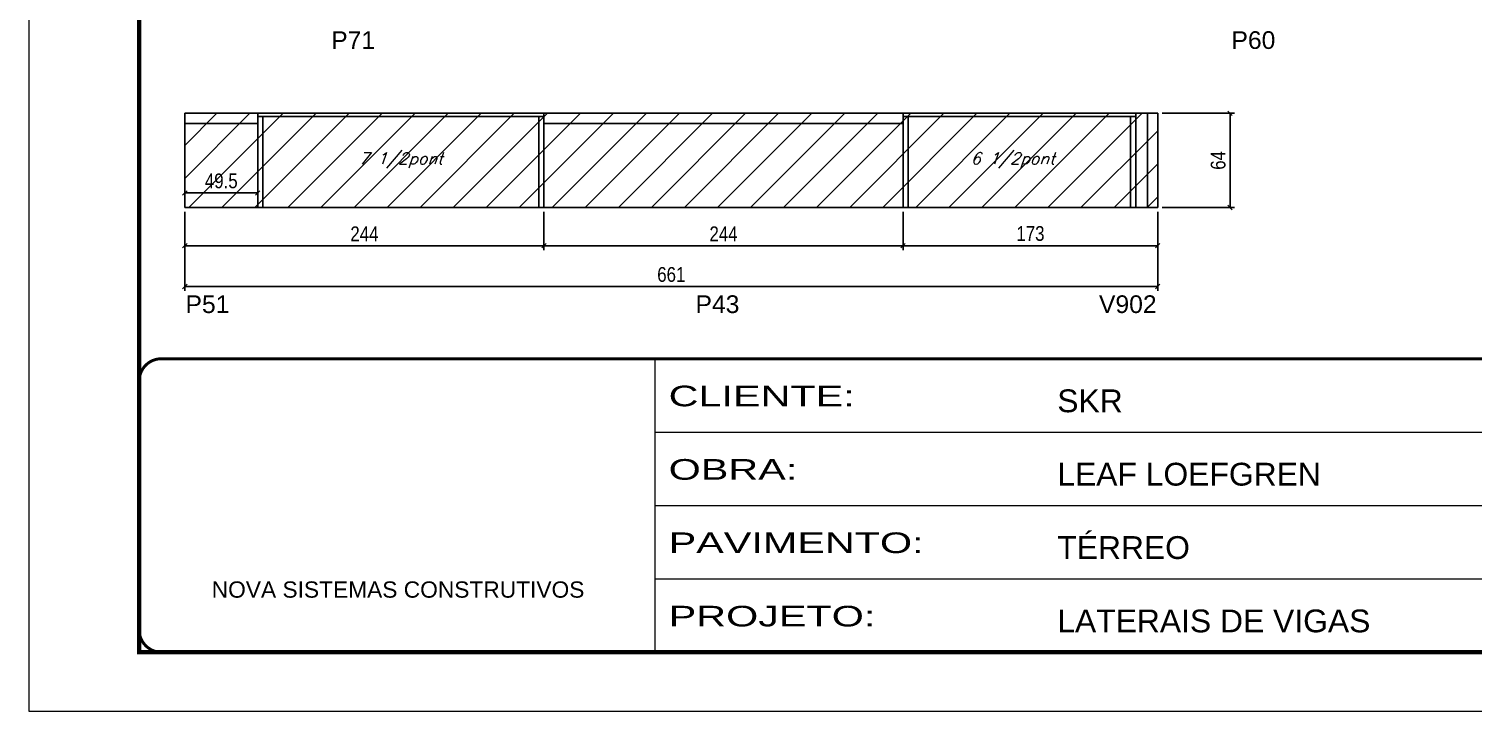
# Model space of a CAD drawing. Extents: x 3309 to 9563, y -2522 to 14608.
# Drawn here: x 4894 to 5876, y 4369 to 4832 of the extents above; entities that cross this region are included whole.
import ezdxf

# ---------------------------------------------------------------- set-up
doc = ezdxf.new("R2010")
doc.units = 0
doc.linetypes.add('CONTINUO', pattern=[0])
doc.linetypes.add('DASHED', pattern=[0.75, 0.5, -0.25])
for name, color, linetype in [('5', 5, 'Continuous'), ('COTA', 241, 'Continuous'), ('Painéis', 200, 'Continuous'), ('SARR_2.2x7', 40, 'Continuous'), ('SARR_3.5x7', 81, 'Continuous'), ('texto', 7, 'Continuous')]:
    doc.layers.add(name, color=color, linetype=linetype)
for name, color, linetype, lineweight in [('Folhas', 255, 'Continuous', 9), ('Hachura', 251, 'Continuous', 9), ('SARRAFO DE PRESSAO', 251, 'DASHED', 9)]:
    doc.layers.add(name, color=color, linetype=linetype, lineweight=lineweight)
doc.styles.add('ARIAL', font='arial.ttf')
doc.styles.add('COTA TECNICA', font='techl___.ttf', dxfattribs={"height": 10})
doc.styles.add('Romans', font='romans.shx')
doc.styles.get("Standard").update_dxf_attribs({"font": 'arial.ttf'})
doc.styles.add('Tecnologia', font='')
doc.styles.get('Tecnologia').set_extended_font_data('Forgotten Futurist')
doc.dimstyles.new('PAINEL', dxfattribs={"dimtxt": 10, "dimasz": 3, "dimexe": 3, "dimexo": 3, "dimgap": 3, "dimtad": 1, "dimdec": 1, "dimzin": 12, "dimdsep": 46, "dimtxsty": 'COTA TECNICA', "dimblk1": 'OBLIQUE', "dimblk2": 'OBLIQUE', "dimsah": 1, "dimcen": 0.9, "dimclrd": 4, "dimclre": 4, "dimclrt": 240, "dimadec": 1, "dimazin": 3, "dimtfac": 1, "dimtdec": 1, "dimtmove": 0, "dimatfit": 3, "dimfxl": 1, "dimtolj": 1, "dimtzin": 12, "dimarcsym": 0})

# ---------------------------------------------------------------- blocks, each defined once
blk = doc.blocks.new('9999999999')
at = {"color": 30, "linetype": 'CONTINUO'}
for p, q in [((98564.56, 34230.21), (98564.56, 34429.45)), ((98564.56, 34379.64), (99583.98, 34379.64)), ((98564.56, 34329.83), (99487.98, 34329.83)), ((98564.56, 34280.02), (99487.98, 34280.02))]:
    blk.add_line(p, q, dxfattribs=at)
at = {"color": 30, "linetype": 'CONTINUO', "const_width": 2}
blk.add_lwpolyline([(99583.98, 34230.21), (99583.98, 34414.45, 0.414214), (99568.98, 34429.45), (98228.98, 34429.45, 0.414214), (98213.98, 34414.45), (98213.98, 34245.21, 0.414214), (98228.98, 34230.21), (99583.98, 34230.21)], format="xyb", dxfattribs=at)
at = {"layer": 'Folhas'}
blk.add_lwpolyline([(98138.98, 34190.21), (99623.98, 34190.21), (99623.98, 35240.21), (98138.98, 35240.21)], close=True, dxfattribs=at)
at = {"layer": 'Folhas', "color": 30, "const_width": 3}
blk.add_lwpolyline([(98213.98, 34230.21), (99583.98, 34230.21), (99583.98, 35200.21), (98213.98, 35200.21)], close=True, dxfattribs=at)
at = {"color": 7, "linetype": 'Continuous', "ltscale": 5, "style": 'ARIAL'}
for s, height, p in [('SKR', 15.483, (98837.68, 34393.13)), ('LEAF LOEFGREN', 15.4829, (98837.68, 34343.32)), ('TÉRREO', 15.483, (98837.68, 34293.51)), ('NOVA SISTEMAS CONSTRUTIVOS', 11.0592, (98263.19, 34267.21)), ('LATERAIS DE VIGAS', 15.4829, (98837.68, 34243.7))]:
    blk.add_text(s, height=height, dxfattribs=at).set_placement(p)
at = {"layer": 'Folhas', "color": 7, "style": 'Tecnologia', "width": 1.5}
for s, p in [('CLIENTE:', (98573.65, 34397.17)), ('OBRA:', (98573.65, 34347.31)), ('PAVIMENTO:', (98573.65, 34297.5)), ('PROJETO:', (98573.65, 34247.69))]:
    blk.add_text(s, height=14, dxfattribs=at).set_placement(p)
blk = doc.blocks.new('_Oblique')
at = {"color": 0, "linetype": 'ByBlock', "lineweight": -2}
blk.add_line((-0.5, -0.5), (0.5, 0.5), dxfattribs=at)
blk = doc.blocks.new('*D2532')
at = {"layer": 'COTA', "color": 4, "linetype": 'ByBlock', "lineweight": -2, "transparency": 16777216}
for p, q in [((5000.33, 4708.16), (5000.33, 4682.25)), ((5244.33, 4708.16), (5244.33, 4682.25)), ((5244.33, 4685.25), (5000.33, 4685.25))]:
    blk.add_line(p, q, dxfattribs=at)
at = {"layer": 'Defpoints', "color": 0, "linetype": 'ByBlock', "transparency": 16777216}
for p in [(5000.33, 4711.16), (5244.33, 4711.16), (5000.33, 4685.25)]:
    blk.add_point(p, dxfattribs=at)
at = {"layer": 'COTA', "color": 4, "linetype": 'ByBlock', "lineweight": -2, "transparency": 16777216, "xscale": 3, "yscale": 3, "zscale": 3, "rotation": 180}
blk.add_blockref('_Oblique', (5000.33, 4685.25), dxfattribs=at)
at = {"layer": 'COTA', "color": 4, "linetype": 'ByBlock', "lineweight": -2, "transparency": 16777216, "xscale": 3, "yscale": 3, "zscale": 3}
blk.add_blockref('_Oblique', (5244.33, 4685.25), dxfattribs=at)
at = {"layer": 'COTA', "color": 240, "linetype": 'ByBlock', "transparency": 16777216, "insert": (5122.33, 4693.32), "char_height": 10, "attachment_point": 5, "style": 'COTA TECNICA'}
blk.add_mtext('\\A1;244', dxfattribs=at)
blk = doc.blocks.new('*D2534')
at = {"layer": 'COTA', "color": 4, "linetype": 'ByBlock', "lineweight": -2, "transparency": 16777216}
for p, q in [((5000.33, 4708.16), (5000.33, 4654.54)), ((5661.33, 4708.16), (5661.33, 4654.54)), ((5661.33, 4657.54), (5000.33, 4657.54))]:
    blk.add_line(p, q, dxfattribs=at)
at = {"layer": 'Defpoints', "color": 0, "linetype": 'ByBlock', "transparency": 16777216}
for p in [(5000.33, 4711.16), (5661.33, 4711.16), (5000.33, 4657.54)]:
    blk.add_point(p, dxfattribs=at)
at = {"layer": 'COTA', "color": 4, "linetype": 'ByBlock', "lineweight": -2, "transparency": 16777216, "xscale": 3, "yscale": 3, "zscale": 3, "rotation": 180}
blk.add_blockref('_Oblique', (5000.33, 4657.54), dxfattribs=at)
at = {"layer": 'COTA', "color": 4, "linetype": 'ByBlock', "lineweight": -2, "transparency": 16777216, "xscale": 3, "yscale": 3, "zscale": 3}
blk.add_blockref('_Oblique', (5661.33, 4657.54), dxfattribs=at)
at = {"layer": 'COTA', "color": 240, "linetype": 'ByBlock', "transparency": 16777216, "insert": (5330.83, 4665.64), "char_height": 10, "attachment_point": 5, "style": 'COTA TECNICA'}
blk.add_mtext('\\A1;661', dxfattribs=at)
blk = doc.blocks.new('*D2533')
at = {"layer": 'COTA', "color": 4, "lineweight": -2, "transparency": 16777216}
for p, q in [((5244.33, 4708.16), (5244.33, 4682.25)), ((5488.33, 4708.16), (5488.33, 4682.25)), ((5244.33, 4685.25), (5488.33, 4685.25))]:
    blk.add_line(p, q, dxfattribs=at)
at = {"layer": 'Defpoints', "color": 0, "transparency": 16777216}
for p in [(5244.33, 4711.16, 0), (5488.33, 4711.16, 0), (5488.33, 4685.25)]:
    blk.add_point(p, dxfattribs=at)
at = {"layer": 'COTA', "color": 4, "lineweight": -2, "transparency": 16777216, "xscale": 3, "yscale": 3, "zscale": 3, "rotation": 180}
blk.add_blockref('_Oblique', (5244.33, 4685.25), dxfattribs=at)
at = {"layer": 'COTA', "color": 4, "lineweight": -2, "transparency": 16777216, "xscale": 3, "yscale": 3, "zscale": 3}
blk.add_blockref('_Oblique', (5488.33, 4685.25), dxfattribs=at)
at = {"layer": 'COTA', "color": 240, "transparency": 16777216, "insert": (5366.33, 4693.32), "char_height": 10, "attachment_point": 5, "style": 'COTA TECNICA'}
blk.add_mtext('\\A1;244', dxfattribs=at)
blk = doc.blocks.new('*D2535')
at = {"layer": 'COTA', "color": 4, "lineweight": -2, "transparency": 16777216}
for p, q in [((5488.33, 4708.16), (5488.33, 4682.25)), ((5661.33, 4708.16), (5661.33, 4682.25)), ((5488.33, 4685.25), (5661.33, 4685.25))]:
    blk.add_line(p, q, dxfattribs=at)
at = {"layer": 'Defpoints', "color": 0, "transparency": 16777216}
for p in [(5488.33, 4711.16, 0), (5661.33, 4711.16, 0), (5661.33, 4685.25)]:
    blk.add_point(p, dxfattribs=at)
at = {"layer": 'COTA', "color": 4, "lineweight": -2, "transparency": 16777216, "xscale": 3, "yscale": 3, "zscale": 3, "rotation": 180}
blk.add_blockref('_Oblique', (5488.33, 4685.25), dxfattribs=at)
at = {"layer": 'COTA', "color": 4, "lineweight": -2, "transparency": 16777216, "xscale": 3, "yscale": 3, "zscale": 3}
blk.add_blockref('_Oblique', (5661.33, 4685.25), dxfattribs=at)
at = {"layer": 'COTA', "color": 240, "transparency": 16777216, "insert": (5574.83, 4693.47), "char_height": 10, "attachment_point": 5, "style": 'COTA TECNICA'}
blk.add_mtext('\\A1;173', dxfattribs=at)
blk = doc.blocks.new('*D2536')
at = {"layer": 'COTA', "color": 4, "lineweight": -2, "transparency": 16777216}
for p, q in [((5664.33, 4775.16), (5713.49, 4775.16)), ((5710.49, 4775.16), (5710.49, 4711.16)), ((5664.33, 4711.16), (5713.49, 4711.16))]:
    blk.add_line(p, q, dxfattribs=at)
at = {"layer": 'Defpoints', "color": 0, "transparency": 16777216}
for p in [(5661.33, 4775.16), (5661.33, 4711.16), (5710.49, 4711.16)]:
    blk.add_point(p, dxfattribs=at)
at = {"layer": 'COTA', "color": 4, "lineweight": -2, "transparency": 16777216, "xscale": 3, "yscale": 3, "zscale": 3}
for p, rotation in [((5710.49, 4775.16), 90), ((5710.49, 4711.16), 270)]:
    blk.add_blockref('_Oblique', p, dxfattribs=dict(at, rotation=rotation))
at = {"layer": 'COTA', "color": 240, "transparency": 16777216, "insert": (5702.39, 4743.16), "char_height": 10, "attachment_point": 5, "rotation": 90, "style": 'COTA TECNICA'}
blk.add_mtext('\\A1;64', dxfattribs=at)
blk = doc.blocks.new('*D2541')
at = {"layer": 'COTA', "color": 4, "lineweight": -2, "transparency": 16777216}
for p, q in [((5000.33, 4714.16), (5000.33, 4724.06)), ((5000.33, 4721.06), (5049.83, 4721.06)), ((5049.83, 4714.16), (5049.83, 4724.06))]:
    blk.add_line(p, q, dxfattribs=at)
at = {"layer": 'Defpoints', "color": 0, "transparency": 16777216}
for p in [(5049.83, 4721.06), (5000.33, 4711.16), (5049.83, 4711.16)]:
    blk.add_point(p, dxfattribs=at)
at = {"layer": 'COTA', "color": 4, "lineweight": -2, "transparency": 16777216, "xscale": 3, "yscale": 3, "zscale": 3, "rotation": 180}
blk.add_blockref('_Oblique', (5000.33, 4721.06), dxfattribs=at)
at = {"layer": 'COTA', "color": 4, "lineweight": -2, "transparency": 16777216, "xscale": 3, "yscale": 3, "zscale": 3}
blk.add_blockref('_Oblique', (5049.83, 4721.06), dxfattribs=at)
at = {"layer": 'COTA', "color": 240, "transparency": 16777216, "insert": (5025.08, 4729.2), "char_height": 10, "attachment_point": 5, "style": 'COTA TECNICA'}
blk.add_mtext('\\A1;49.5', dxfattribs=at)

msp = doc.modelspace()

# ---------------------------------------------------------------- hatches: boundary and pattern name
at = {"layer": 'Hachura', "linetype": 'ByBlock'}
h = msp.add_hatch(dxfattribs=at)
h.set_pattern_fill('ANSI31', color=256, scale=5)
h.paths.add_polyline_path([(5346.6, 5328.8), (5346.6, 5278.8), (5480.6, 5278.8), (5480.6, 5328.8)])
h.paths.add_polyline_path([(5512.6, 5326.8), (5512.6, 5278.8), (5754.1, 5278.8), (5754.1, 5326.8)])
h.paths.add_polyline_path([(5788.1, 5326.8), (5788.1, 5278.8), (5886.6, 5278.8), (5886.6, 5326.8)])
h.paths.add_polyline_path([(5916.6, 5328.8), (5916.6, 5278.8), (6060.6, 5278.8), (6060.6, 5328.8)])
h.paths.add_polyline_path([(5592.6, 5154.72), (5592.6, 5104.72), (5713.56, 5104.72), (5713.56, 5154.72)])
h.paths.add_polyline_path([(5348.6, 5154.72), (5348.6, 5104.72), (5592.6, 5104.72), (5592.6, 5154.72)])
h.paths.add_polyline_path([(5000.33, 4968.73), (5000.33, 4904.73), (5244.33, 4904.73), (5244.33, 4968.73)])
h.paths.add_polyline_path([(5244.33, 4968.73), (5244.33, 4904.73), (5488.33, 4904.73), (5488.33, 4968.73)])
h.paths.add_polyline_path([(5488.33, 4968.73), (5488.33, 4904.73), (5732.33, 4904.73), (5732.33, 4968.73)])
h.paths.add_polyline_path([(5976.33, 4904.73), (5976.33, 4968.73), (5732.33, 4968.73), (5732.33, 4904.73)])
h.paths.add_polyline_path([(5976.33, 4968.73), (5976.33, 4904.73), (6220.33, 4904.73), (6220.33, 4968.73)])
h.paths.add_polyline_path([(5661.33, 4711.16), (5661.33, 4775.16), (5488.33, 4775.16), (5488.33, 4711.16)])
h.paths.add_polyline_path([(5244.33, 4775.16), (5244.33, 4711.16), (5488.33, 4711.16), (5488.33, 4775.16)])
h.paths.add_polyline_path([(5244.33, 4711.16), (5244.33, 4775.16), (5000.33, 4775.16), (5000.33, 4711.16)])

# ---------------------------------------------------------------- linework, layer by layer
at = {"layer": 'Painéis', "linetype": 'ByBlock'}
for p, q in [((5661.33, 4775.16), (5000.33, 4775.16)), ((5000.33, 4711.16), (5000.33, 4775.16)), ((5244.33, 4711.16), (5244.33, 4775.16)), ((5488.33, 4711.16), (5488.33, 4775.16)), ((5661.33, 4711.16), (5661.33, 4775.16)), ((5661.33, 4711.16), (5000.33, 4711.16))]:
    msp.add_line(p, q, dxfattribs=at)
at = {"layer": 'SARR_2.2x7', "linetype": 'Continuous'}
for p, q in [((5244.33, 4772.96), (5049.83, 4772.96)), ((5646.33, 4772.96), (5488.33, 4772.96)), ((5654.33, 4711.16), (5654.33, 4775.16)), ((5049.83, 4768.16), (5000.33, 4768.16)), ((5488.33, 4768.16), (5244.33, 4768.16))]:
    msp.add_line(p, q, dxfattribs=at)
at = {"layer": 'SARR_3.5x7'}
for p, q in [((5049.83, 4775.16), (5049.83, 4711.16)), ((5053.33, 4772.96), (5053.33, 4711.16)), ((5240.83, 4772.96), (5240.83, 4711.16)), ((5491.83, 4772.96), (5491.83, 4711.16)), ((5642.83, 4772.96), (5642.83, 4711.16)), ((5646.33, 4775.16), (5646.33, 4711.16))]:
    msp.add_line(p, q, dxfattribs=at)

# ---------------------------------------------------------------- block references
at = {"layer": 'SARRAFO DE PRESSAO', "color": 6, "linetype": 'ByBlock'}
msp.add_blockref('9999999999', (-93244.61, -29820.95), dxfattribs=at)

# ---------------------------------------------------------------- texts
at = {"layer": '5', "linetype": 'Continuous'}
for s, p in [('P71', (5099.76, 4818.85)), ('P60', (5711.41, 4818.85)), ('P51', (5000.78, 4639.53)), ('P43', (5347.28, 4639.53)), ('V902', (5621.41, 4639.53))]:
    msp.add_text(s, height=12, rotation=0.00004, dxfattribs=at).set_placement(p)
at = {"layer": 'texto', "color": 2, "char_height": 8, "attachment_point": 5, "style": 'Romans'}
for s, insert in [('{\\Q19;\\C256;7 1/2pont}', (5147.08, 4743.16)), ('{\\Q19;\\C256;6 1/2pont}', (5562.83, 4743.16))]:
    msp.add_mtext(s, dxfattribs=dict(at, insert=insert))

# ---------------------------------------------------------------- dimensions: what is measured, and where the dimension line sits
at = {"layer": 'COTA'}
dim = msp.add_linear_dim(base=(5710.49, 4711.16), p1=(5661.33, 4775.16), p2=(5661.33, 4711.16), angle=90, dimstyle='PAINEL', dxfattribs=at)
dim.commit()
dim.dimension.update_dxf_attribs({"geometry": '*D2536', "text_midpoint": (5702.39, 4743.16)})
for base, p1, p2, picture, middle in [((5049.83, 4721.06), (5000.33, 4711.16), (5049.83, 4711.16), '*D2541', (5025.08, 4729.2)), ((5488.33, 4685.25, 0), (5244.33, 4711.16), (5488.33, 4711.16), '*D2533', (5366.33, 4693.32, 0)), ((5661.33, 4685.25, 0), (5488.33, 4711.16), (5661.33, 4711.16), '*D2535', (5574.83, 4693.47, 0))]:
    dim = msp.add_linear_dim(base=base, p1=p1, p2=p2, dimstyle='PAINEL', dxfattribs=at)
    dim.commit()
    dim.dimension.update_dxf_attribs({"geometry": picture, "text_midpoint": middle})
at = {"layer": 'COTA', "linetype": 'ByBlock'}
dim = msp.add_linear_dim(base=(5000.33, 4685.25), p1=(5244.33, 4711.16), p2=(5000.33, 4711.16), angle=180, dimstyle='PAINEL', override={"dimtmove": 1}, dxfattribs=at)
dim.commit()
dim.dimension.update_dxf_attribs({"geometry": '*D2532', "text_midpoint": (5122.33, 4693.32)})
dim = msp.add_linear_dim(base=(5000.33, 4657.54), p1=(5661.33, 4711.16), p2=(5000.33, 4711.16), angle=180, dimstyle='PAINEL', dxfattribs=at)
dim.commit()
dim.dimension.update_dxf_attribs({"geometry": '*D2534', "text_midpoint": (5330.83, 4665.64)})

doc.saveas('drawing.dxf')
